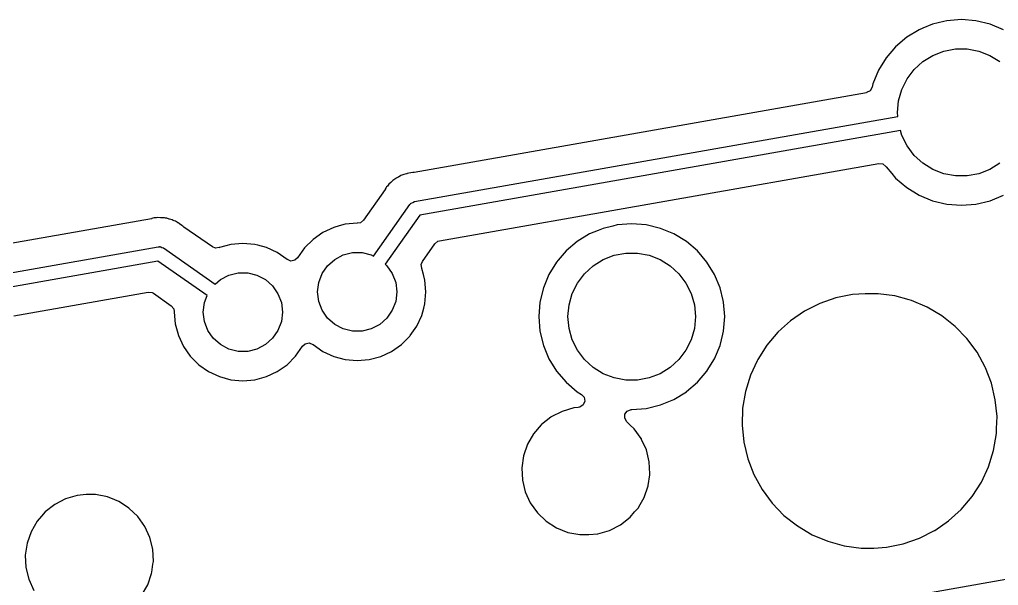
# Model space of a CAD drawing. Extents: x -140 to 29, y -83 to 10.
# Drawn here: x -68.88 to -51.62, y -42.8 to -32.82 of the extents above; entities that cross this region are included whole.
import ezdxf

# ---------------------------------------------------------------- set-up
doc = ezdxf.new("R2010")
doc.units = 0
doc.layers.add('BLACK', color=7, linetype='CONTINUOUS')

msp = doc.modelspace()

# ---------------------------------------------------------------- linework, layer by layer
at = {"layer": 'BLACK', "linetype": 'CONTINUOUS'}
for p, q in [((-52.7839, -32.8965), (-52.9583, -32.9687)), ((-52.5849, -32.8487), (-52.7839, -32.8965)), ((-52.5338, -32.8364), (-52.5849, -32.8487)), ((-52.2775, -32.8163), (-52.5338, -32.8364)), ((-52.0212, -32.8364), (-52.2775, -32.8163)), ((-51.7712, -32.8965), (-52.0212, -32.8364)), ((-51.5336, -32.9949), (-51.7712, -32.8965)), ((-53.2406, -33.1292), (-53.4361, -33.2962)), ((-53.0214, -32.9949), (-53.2406, -33.1292)), ((-53.2406, -33.1292), (-53.2406, -33.1292)), ((-53.2406, -33.1292), (-53.2406, -33.1292)), ((-52.9583, -32.9687), (-53.0214, -32.9949)), ((-53.4361, -33.2962), (-53.6031, -33.4917)), ((-52.9555, -33.557), (-52.779, -33.4478)), ((-52.779, -33.4478), (-52.5854, -33.3728)), ((-52.5854, -33.3728), (-52.3813, -33.3346)), ((-52.3813, -33.3346), (-52.1737, -33.3346)), ((-52.1737, -33.3346), (-51.9696, -33.3728)), ((-51.9696, -33.3728), (-51.7761, -33.4478)), ((-51.7761, -33.4478), (-51.5996, -33.557)), ((-53.6031, -33.4917), (-53.7375, -33.7109)), ((-53.6031, -33.4917), (-53.6031, -33.4917)), ((-53.1089, -33.6969), (-52.9555, -33.557)), ((-53.7375, -33.7109), (-53.8359, -33.9485)), ((-53.234, -33.8626), (-53.1089, -33.6969)), ((-53.8359, -33.9485), (-53.8509, -34.0111)), ((-53.3265, -34.0484), (-53.234, -33.8626)), ((-53.9518, -34.1068), (-61.928, -35.5132)), ((-53.9495, -34.1063), (-53.9518, -34.1068)), ((-53.8865, -34.0737), (-53.9495, -34.1063)), ((-53.8511, -34.0121), (-53.8865, -34.0737)), ((-53.8509, -34.0111), (-53.8511, -34.0121)), ((-53.3834, -34.2481), (-53.3265, -34.0484)), ((-53.4025, -34.4548), (-53.3834, -34.2481)), ((-53.396, -34.5251), (-53.4025, -34.4548)), ((-61.9223, -36.0285), (-53.396, -34.5251)), ((-53.3521, -34.7712), (-61.8279, -36.2657)), ((-53.3265, -34.8612), (-53.3521, -34.7712)), ((-53.234, -35.0471), (-53.3265, -34.8612)), ((-53.1089, -35.2127), (-53.234, -35.0471)), ((-61.4807, -36.7209), (-53.7352, -35.3551)), ((-53.7352, -35.3551), (-53.6647, -35.363)), ((-53.6647, -35.363), (-53.6096, -35.4078)), ((-52.9555, -35.3526), (-53.1089, -35.2127)), ((-52.779, -35.4619), (-52.9555, -35.3526)), ((-51.5996, -35.3526), (-51.7761, -35.4619)), ((-62.1266, -35.5568), (-62.145, -35.5641)), ((-62.1085, -35.5479), (-62.1266, -35.5568)), ((-62.1084, -35.5479), (-62.1085, -35.5479)), ((-62.0623, -35.5382), (-62.1084, -35.5479)), ((-62.0565, -35.5367), (-62.0623, -35.5382)), ((-62.0498, -35.5347), (-62.0565, -35.5367)), ((-62.0203, -35.5295), (-62.0498, -35.5347)), ((-61.9518, -35.5151), (-62.0203, -35.5295)), ((-61.9439, -35.5145), (-61.9518, -35.5151)), ((-61.928, -35.5132), (-61.9439, -35.5142)), ((-61.9439, -35.5142), (-61.9439, -35.5145)), ((-53.6096, -35.4078), (-53.6059, -35.4133)), ((-53.6059, -35.4133), (-53.6031, -35.4179)), ((-53.6031, -35.4179), (-53.6031, -35.4179)), ((-53.6031, -35.4179), (-53.6031, -35.4179)), ((-53.6031, -35.4179), (-53.5034, -35.5347)), ((-53.5034, -35.5347), (-53.4361, -35.6134)), ((-52.5854, -35.5369), (-52.779, -35.4619)), ((-52.3813, -35.575), (-52.5854, -35.5369)), ((-51.9696, -35.5369), (-52.1737, -35.575)), ((-51.7761, -35.4619), (-51.9696, -35.5369)), ((-62.3736, -35.7227), (-62.3852, -35.7393)), ((-62.3378, -35.692), (-62.3736, -35.7227)), ((-62.3334, -35.6879), (-62.3378, -35.692)), ((-62.3007, -35.654), (-62.3334, -35.6879)), ((-62.2834, -35.6434), (-62.3007, -35.654)), ((-62.3007, -35.654), (-62.3007, -35.654)), ((-62.2674, -35.6317), (-62.2834, -35.6434)), ((-62.2657, -35.6302), (-62.2674, -35.6317)), ((-62.2521, -35.6185), (-62.2657, -35.6302)), ((-62.2417, -35.6134), (-62.2521, -35.6185)), ((-62.2097, -35.5977), (-62.2417, -35.6134)), ((-62.2045, -35.5948), (-62.2097, -35.5977)), ((-62.1643, -35.5701), (-62.2045, -35.5948)), ((-62.145, -35.5641), (-62.1643, -35.5701)), ((-62.1643, -35.5701), (-62.1643, -35.5701)), ((-62.1643, -35.5701), (-62.1643, -35.5701)), ((-62.1643, -35.5701), (-62.1643, -35.5701)), ((-53.4361, -35.6134), (-53.2406, -35.7804)), ((-52.1737, -35.575), (-52.3813, -35.575)), ((-62.4383, -35.8152), (-62.8183, -36.3578)), ((-62.4352, -35.8101), (-62.4383, -35.8152)), ((-62.4183, -35.7804), (-62.4352, -35.8101)), ((-62.4119, -35.7691), (-62.4183, -35.7804)), ((-62.3978, -35.7546), (-62.4119, -35.7691)), ((-62.3852, -35.7393), (-62.3978, -35.7546)), ((-53.2406, -35.7804), (-53.0214, -35.9148)), ((-62.003, -36.0799), (-61.9877, -36.0636)), ((-61.9877, -36.0636), (-61.9854, -36.0598)), ((-61.9854, -36.0598), (-61.9829, -36.0586)), ((-61.9829, -36.0586), (-61.9786, -36.054)), ((-61.9786, -36.054), (-61.95, -36.0423)), ((-61.95, -36.0423), (-61.9223, -36.0285)), ((-53.0214, -35.9148), (-52.7839, -36.0132)), ((-52.7839, -36.0132), (-52.5338, -36.0732)), ((-52.5338, -36.0732), (-52.2775, -36.0934)), ((-52.2775, -36.0934), (-52.0212, -36.0732)), ((-52.0212, -36.0732), (-51.7712, -36.0132)), ((-51.7712, -36.0132), (-51.5336, -35.9148)), ((-62.6413, -36.9916), (-62.003, -36.0799)), ((-66.5602, -36.33), (-69.5804, -36.8625)), ((-66.5544, -36.3287), (-66.5602, -36.33)), ((-66.5344, -36.3232), (-66.5544, -36.3287)), ((-66.5089, -36.3161), (-66.5344, -36.3232)), ((-66.5054, -36.3161), (-66.5089, -36.3161)), ((-66.4887, -36.3158), (-66.5054, -36.3161)), ((-66.469, -36.3139), (-66.4887, -36.3158)), ((-66.4491, -36.3104), (-66.469, -36.3139)), ((-66.402, -36.314), (-66.4491, -36.3104)), ((-66.3961, -36.3142), (-66.402, -36.314)), ((-66.3595, -36.3135), (-66.3961, -36.3142)), ((-66.3489, -36.3133), (-66.3595, -36.3135)), ((-66.3292, -36.318), (-66.3489, -36.3133)), ((-66.3489, -36.3133), (-66.3489, -36.3133)), ((-66.3489, -36.3133), (-66.3489, -36.3133)), ((-66.3097, -36.3211), (-66.3292, -36.318)), ((-66.2895, -36.3226), (-66.3097, -36.3211)), ((-66.2448, -36.3379), (-66.2895, -36.3226)), ((-66.2391, -36.3395), (-66.2448, -36.3379)), ((-66.1932, -36.3504), (-66.2391, -36.3395)), ((-66.1753, -36.3599), (-66.1932, -36.3504)), ((-66.1932, -36.3504), (-66.1932, -36.3504)), ((-66.1571, -36.3677), (-66.1753, -36.3599)), ((-66.138, -36.3742), (-66.1571, -36.3677)), ((-66.0985, -36.4001), (-66.138, -36.3742)), ((-66.138, -36.3742), (-66.138, -36.3742)), ((-66.0934, -36.4031), (-66.0985, -36.4001)), ((-66.0872, -36.4063), (-66.0934, -36.4031)), ((-66.0728, -36.4164), (-66.0872, -36.4063)), ((-66.0872, -36.4063), (-66.0872, -36.4063)), ((-66.0627, -36.4235), (-66.0728, -36.4164)), ((-62.9307, -36.4112), (-63.1411, -36.4297)), ((-62.9252, -36.4112), (-62.9307, -36.4112)), ((-62.9307, -36.4112), (-62.9307, -36.4112)), ((-62.9307, -36.4112), (-62.9307, -36.4112)), ((-62.8738, -36.4022), (-62.9252, -36.41)), ((-62.9252, -36.41), (-62.9252, -36.4112)), ((-62.8183, -36.3578), (-62.8738, -36.4022)), ((-61.8279, -36.2657), (-62.4362, -37.1346)), ((-66.0243, -36.4486), (-66.0627, -36.4235)), ((-66.004, -36.4619), (-66.0243, -36.4486)), ((-65.998, -36.467), (-66.004, -36.4619)), ((-65.9978, -36.4668), (-65.998, -36.467)), ((-65.9858, -36.4773), (-65.9978, -36.4668)), ((-65.4849, -36.828), (-65.9858, -36.4773)), ((-63.5365, -36.5736), (-63.7095, -36.6947)), ((-63.3451, -36.4843), (-63.5365, -36.5736)), ((-63.2505, -36.4589), (-63.3451, -36.4843)), ((-63.3451, -36.4843), (-63.3451, -36.4843)), ((-63.1411, -36.4297), (-63.2505, -36.4589)), ((-58.6825, -36.5362), (-58.8339, -36.5989)), ((-58.5963, -36.5005), (-58.6825, -36.5362)), ((-58.4253, -36.4595), (-58.5963, -36.5005)), ((-58.3463, -36.4405), (-58.4253, -36.4595)), ((-58.09, -36.4203), (-58.3463, -36.4405)), ((-57.8337, -36.4405), (-58.09, -36.4203)), ((-58.09, -36.4203), (-58.09, -36.4203)), ((-57.5836, -36.5005), (-57.8337, -36.4405)), ((-57.3461, -36.5989), (-57.5836, -36.5005)), ((-63.7096, -36.6947), (-63.8589, -36.844)), ((-63.7095, -36.6947), (-63.7096, -36.6947)), ((-61.5621, -36.7727), (-61.5066, -36.7284)), ((-61.5066, -36.7284), (-61.4807, -36.7209)), ((-59.0531, -36.7333), (-59.2486, -36.9003)), ((-58.8339, -36.5989), (-59.0531, -36.7333)), ((-59.0531, -36.7333), (-59.0531, -36.7333)), ((-59.0531, -36.7333), (-59.0531, -36.7333)), ((-57.1269, -36.7333), (-57.3461, -36.5989)), ((-56.9313, -36.9003), (-57.1269, -36.7333)), ((-57.1269, -36.7333), (-57.1269, -36.7333)), ((-69.9635, -37.4464), (-66.4396, -36.825)), ((-66.4396, -36.825), (-66.4173, -36.8243)), ((-66.4173, -36.8243), (-66.4129, -36.8232)), ((-66.4129, -36.8232), (-66.4103, -36.8241)), ((-66.4103, -36.8241), (-66.404, -36.8239)), ((-66.404, -36.8239), (-66.3755, -36.8359)), ((-66.3755, -36.8359), (-66.3462, -36.8457)), ((-66.3462, -36.8457), (-65.4345, -37.4841)), ((-65.4296, -36.8497), (-65.4849, -36.828)), ((-65.3668, -36.8401), (-65.4296, -36.8497)), ((-65.3662, -36.8417), (-65.3668, -36.8401)), ((-65.361, -36.8398), (-65.3662, -36.8417)), ((-65.2494, -36.8099), (-65.361, -36.8398)), ((-65.157, -36.7851), (-65.2494, -36.8099)), ((-64.9466, -36.7667), (-65.157, -36.7851)), ((-64.8783, -36.7727), (-64.9466, -36.7667)), ((-64.9466, -36.7667), (-64.9466, -36.7667)), ((-64.7362, -36.7851), (-64.8783, -36.7727)), ((-64.6818, -36.7997), (-64.7362, -36.7851)), ((-64.5322, -36.8398), (-64.6818, -36.7997)), ((-64.3408, -36.929), (-64.5322, -36.8398)), ((-64.5322, -36.8398), (-64.5322, -36.8398)), ((-64.1675, -37.0504), (-64.3408, -36.929)), ((-63.8589, -36.8441), (-63.9832, -37.0216)), ((-63.8589, -36.844), (-63.8589, -36.8441)), ((-63.1784, -36.9697), (-63.0149, -36.9294)), ((-63.0149, -36.9294), (-62.8465, -36.9294)), ((-62.8465, -36.9294), (-62.683, -36.9697)), ((-61.7805, -37.0846), (-61.5621, -36.7727)), ((-59.2486, -36.9003), (-59.3889, -37.0645)), ((-56.7644, -37.0958), (-56.9313, -36.9003)), ((-66.4472, -37.0802), (-69.9196, -37.6925)), ((-65.5784, -37.6886), (-66.4472, -37.0802)), ((-64.1661, -37.0515), (-64.1675, -37.0504)), ((-64.1656, -37.0517), (-64.1661, -37.0515)), ((-64.1633, -37.0533), (-64.1656, -37.0517)), ((-64.1629, -37.0528), (-64.1633, -37.0533)), ((-64.1002, -37.0779), (-64.1629, -37.0528)), ((-64.0305, -37.0645), (-64.1002, -37.0779)), ((-63.9845, -37.0206), (-64.0305, -37.0645)), ((-63.9832, -37.0216), (-63.9845, -37.0206)), ((-63.4536, -37.1597), (-63.3275, -37.048)), ((-63.3275, -37.048), (-63.1784, -36.9697)), ((-62.683, -36.9697), (-62.6413, -36.9916)), ((-61.8021, -37.1399), (-61.7805, -37.0846)), ((-59.4156, -37.0958), (-59.5499, -37.315)), ((-59.3889, -37.0645), (-59.4156, -37.0958)), ((-58.7679, -37.1611), (-58.5914, -37.0518)), ((-58.5914, -37.0518), (-58.3978, -36.9768)), ((-58.3978, -36.9768), (-58.1938, -36.9387)), ((-58.1938, -36.9387), (-57.9862, -36.9387)), ((-57.9862, -36.9387), (-57.7821, -36.9768)), ((-57.7821, -36.9768), (-57.5885, -37.0518)), ((-57.5885, -37.0518), (-57.412, -37.1611)), ((-56.63, -37.315), (-56.7644, -37.0958)), ((-56.7644, -37.0958), (-56.7644, -37.0958)), ((-63.5492, -37.2982), (-63.4536, -37.1597)), ((-62.4362, -37.1346), (-62.4079, -37.1597)), ((-62.4079, -37.1597), (-62.3122, -37.2982)), ((-61.7926, -37.2027), (-61.8021, -37.1399)), ((-61.7941, -37.2033), (-61.7926, -37.2027)), ((-61.7922, -37.2085), (-61.7941, -37.2033)), ((-61.7636, -37.315), (-61.7922, -37.2085)), ((-58.9214, -37.301), (-58.7679, -37.1611)), ((-57.412, -37.1611), (-57.2586, -37.301)), ((-65.4345, -37.4841), (-65.3434, -37.4035)), ((-65.3434, -37.4035), (-65.1943, -37.3252)), ((-65.1943, -37.3252), (-65.0308, -37.2849)), ((-65.0308, -37.2849), (-64.8624, -37.2849)), ((-64.8624, -37.2849), (-64.6989, -37.3252)), ((-64.6989, -37.3252), (-64.5498, -37.4035)), ((-64.5498, -37.4035), (-64.4238, -37.5151)), ((-63.6292, -37.6229), (-63.6089, -37.4557)), ((-63.6089, -37.4557), (-63.5492, -37.2982)), ((-62.3122, -37.2982), (-62.2525, -37.4557)), ((-62.2525, -37.4557), (-62.2322, -37.6229)), ((-61.7375, -37.4125), (-61.7636, -37.315)), ((-61.7191, -37.6229), (-61.7375, -37.4125)), ((-59.5499, -37.315), (-59.6483, -37.5526)), ((-59.0465, -37.4667), (-58.9214, -37.301)), ((-57.2586, -37.301), (-57.1335, -37.4667)), ((-56.5316, -37.5526), (-56.63, -37.315)), ((-68.9857, -38.0442), (-66.6177, -37.6266)), ((-66.6177, -37.6266), (-66.5471, -37.6345)), ((-64.4238, -37.5151), (-64.3281, -37.6537)), ((-63.6089, -37.79), (-63.6292, -37.6229)), ((-62.2322, -37.6229), (-62.2525, -37.79)), ((-61.7375, -37.8333), (-61.7191, -37.6229)), ((-59.6483, -37.5526), (-59.7084, -37.8026)), ((-59.139, -37.6525), (-59.0465, -37.4667)), ((-57.1335, -37.4667), (-57.0409, -37.6525)), ((-56.4785, -37.7737), (-56.5316, -37.5526)), ((-66.5471, -37.6345), (-66.5235, -37.6475)), ((-66.5235, -37.6475), (-66.2117, -37.8659)), ((-65.6248, -37.8112), (-65.5784, -37.6886)), ((-64.3281, -37.6537), (-64.2684, -37.8112)), ((-63.5492, -37.9475), (-63.6089, -37.79)), ((-62.2525, -37.79), (-62.3122, -37.9475)), ((-59.1958, -37.8522), (-59.139, -37.6525)), ((-57.0409, -37.6525), (-56.9841, -37.8522)), ((-56.4716, -37.8026), (-56.4785, -37.7737)), ((-54.4911, -37.7292), (-54.7749, -37.8278)), ((-54.1966, -37.6694), (-54.4911, -37.7292)), ((-54.4911, -37.7292), (-54.4911, -37.7292)), ((-53.9718, -37.6543), (-54.1966, -37.6694)), ((-54.1966, -37.6694), (-54.1966, -37.6694)), ((-54.1966, -37.6694), (-54.1966, -37.6694)), ((-53.7465, -37.6543), (-53.9718, -37.6543)), ((-53.4487, -37.6944), (-53.7465, -37.6543)), ((-53.1988, -37.7628), (-53.4487, -37.6944)), ((-53.4487, -37.6944), (-53.4487, -37.6944)), ((-53.4487, -37.6944), (-53.4487, -37.6944)), ((-53.1589, -37.7737), (-53.1988, -37.7628)), ((-52.8823, -37.8911), (-53.1589, -37.7737)), ((-66.2117, -37.8659), (-66.1673, -37.9214)), ((-66.1673, -37.9214), (-66.1595, -37.9728)), ((-66.1595, -37.9728), (-66.1582, -37.9728)), ((-66.1582, -37.9728), (-66.1582, -37.9783)), ((-65.6451, -37.9783), (-65.6248, -37.8112)), ((-64.2684, -37.8112), (-64.2481, -37.9783)), ((-63.4536, -38.086), (-63.5492, -37.9475)), ((-62.3122, -37.9475), (-62.4079, -38.086)), ((-61.7922, -38.0373), (-61.7571, -37.9064)), ((-61.7571, -37.9064), (-61.7375, -37.8333)), ((-59.7084, -37.8026), (-59.7285, -38.0589)), ((-59.215, -38.0589), (-59.1958, -37.8522)), ((-56.9841, -37.8522), (-56.965, -38.0589)), ((-56.4514, -38.0589), (-56.4716, -37.8026)), ((-55.0431, -37.9633), (-55.2909, -38.1334)), ((-54.7749, -37.8278), (-55.0431, -37.9633)), ((-52.6237, -38.0442), (-52.8823, -37.8911)), ((-52.8823, -37.8911), (-52.8823, -37.8911)), ((-52.8823, -37.8911), (-52.8823, -37.8911)), ((-66.1582, -37.9783), (-66.1582, -37.9783)), ((-66.1582, -37.9783), (-66.1582, -37.9783)), ((-66.1582, -37.9783), (-66.1398, -38.1887)), ((-65.6248, -38.1455), (-65.6451, -37.9783)), ((-65.5651, -38.3029), (-65.6248, -38.1455)), ((-64.2684, -38.1455), (-64.3281, -38.3029)), ((-64.2481, -37.9783), (-64.2684, -38.1455)), ((-63.3275, -38.1977), (-63.4536, -38.086)), ((-62.4079, -38.086), (-62.5339, -38.1977)), ((-61.8814, -38.2287), (-61.7922, -38.0373)), ((-61.7922, -38.0373), (-61.7922, -38.0373)), ((-59.7285, -38.0589), (-59.7084, -38.3152)), ((-59.1958, -38.2656), (-59.215, -38.0589)), ((-56.965, -38.0589), (-56.9841, -38.2656)), ((-56.4716, -38.3152), (-56.4514, -38.0589)), ((-55.2909, -38.1334), (-55.4488, -38.2762)), ((-55.2909, -38.1334), (-55.2909, -38.1334)), ((-55.2909, -38.1334), (-55.2909, -38.1334)), ((-52.3879, -38.2304), (-52.6237, -38.0442)), ((-52.6237, -38.0442), (-52.6237, -38.0442)), ((-66.1398, -38.1887), (-66.0852, -38.3927)), ((-65.4695, -38.4415), (-65.5651, -38.3029)), ((-64.3281, -38.3029), (-64.4238, -38.4415)), ((-63.1784, -38.276), (-63.3275, -38.1977)), ((-63.0149, -38.3163), (-63.1784, -38.276)), ((-62.8465, -38.3163), (-63.0149, -38.3163)), ((-62.683, -38.276), (-62.8465, -38.3163)), ((-62.5339, -38.1977), (-62.683, -38.276)), ((-61.9963, -38.3927), (-61.8814, -38.2287)), ((-59.7084, -38.3152), (-59.6483, -38.5652)), ((-59.139, -38.4653), (-59.1958, -38.2656)), ((-56.9841, -38.2656), (-57.0409, -38.4653)), ((-56.4839, -38.3666), (-56.4716, -38.3152)), ((-55.4488, -38.2762), (-55.5137, -38.3349)), ((-52.179, -38.4464), (-52.3879, -38.2304)), ((-52.3879, -38.2304), (-52.3879, -38.2304)), ((-66.0852, -38.3927), (-65.9959, -38.5841)), ((-65.3434, -38.5532), (-65.4695, -38.4415)), ((-64.4238, -38.4415), (-64.5498, -38.5532)), ((-62.1519, -38.551), (-62.0026, -38.4017)), ((-62.0026, -38.4017), (-61.9963, -38.3927)), ((-59.0465, -38.6511), (-59.139, -38.4653)), ((-57.0409, -38.4653), (-57.1335, -38.6511)), ((-56.5316, -38.5652), (-56.4839, -38.3666)), ((-55.5137, -38.3349), (-55.7077, -38.5644)), ((-55.5137, -38.3349), (-55.5137, -38.3349)), ((-52.0008, -38.6883), (-52.179, -38.4464)), ((-65.9959, -38.5841), (-65.8748, -38.7571)), ((-65.1943, -38.6314), (-65.3434, -38.5532)), ((-65.0308, -38.6717), (-65.1943, -38.6314)), ((-64.6989, -38.6314), (-64.8624, -38.6717)), ((-64.5498, -38.5532), (-64.6989, -38.6314)), ((-64.0176, -38.7558), (-63.8942, -38.5796)), ((-63.8942, -38.5796), (-63.8929, -38.5805)), ((-63.8929, -38.5805), (-63.8469, -38.5367)), ((-63.8469, -38.5367), (-63.7772, -38.5233)), ((-63.7772, -38.5233), (-63.7144, -38.5484)), ((-63.7144, -38.5484), (-63.7141, -38.5478)), ((-63.7141, -38.5478), (-63.7118, -38.5495)), ((-63.7118, -38.5495), (-63.7112, -38.5497)), ((-63.7112, -38.5497), (-63.7099, -38.5508)), ((-63.7099, -38.5508), (-63.7095, -38.551)), ((-63.7095, -38.551), (-63.7095, -38.551)), ((-63.7095, -38.551), (-63.5365, -38.6721)), ((-62.3249, -38.6721), (-62.1519, -38.551)), ((-59.6483, -38.5652), (-59.5499, -38.8028)), ((-58.9214, -38.8168), (-59.0465, -38.6511)), ((-57.1335, -38.6511), (-57.2586, -38.8168)), ((-56.6129, -38.7614), (-56.5316, -38.5652)), ((-55.7077, -38.5644), (-55.8694, -38.8177)), ((-55.7077, -38.5644), (-55.7077, -38.5644)), ((-65.8748, -38.7571), (-65.7254, -38.9065)), ((-64.8624, -38.6717), (-65.0308, -38.6717)), ((-64.1678, -38.9065), (-64.0185, -38.7571)), ((-64.0185, -38.7571), (-64.0176, -38.7558)), ((-63.5365, -38.6721), (-63.3451, -38.7614)), ((-63.3451, -38.7614), (-63.1411, -38.8161)), ((-63.1411, -38.8161), (-62.9307, -38.8345)), ((-62.9307, -38.8345), (-62.7203, -38.8161)), ((-62.7203, -38.8161), (-62.5163, -38.7614)), ((-62.5163, -38.7614), (-62.3249, -38.6721)), ((-59.5499, -38.8028), (-59.4156, -39.022)), ((-58.7679, -38.9567), (-58.9214, -38.8168)), ((-57.2586, -38.8168), (-57.412, -38.9567)), ((-56.7281, -38.9628), (-56.63, -38.8028)), ((-56.63, -38.8028), (-56.6129, -38.7614)), ((-55.8694, -38.8177), (-55.88, -38.8404)), ((-55.8694, -38.8177), (-55.8694, -38.8177)), ((-55.8694, -38.8177), (-55.8694, -38.8177)), ((-51.8564, -38.9518), (-52.0008, -38.6883)), ((-65.7254, -38.9065), (-65.5524, -39.0276)), ((-64.3408, -39.0276), (-64.1678, -38.9065)), ((-58.5914, -39.066), (-58.7679, -38.9567)), ((-57.412, -38.9567), (-57.5885, -39.066)), ((-56.7644, -39.022), (-56.7281, -38.9628)), ((-55.88, -38.8404), (-55.9959, -39.0902)), ((-51.8522, -38.9628), (-51.8564, -38.9518)), ((-51.7484, -39.2323), (-51.8522, -38.9628)), ((-65.5524, -39.0276), (-65.361, -39.1169)), ((-65.361, -39.1169), (-65.157, -39.1715)), ((-65.157, -39.1715), (-64.9466, -39.1899)), ((-64.9466, -39.1899), (-64.7362, -39.1715)), ((-64.7362, -39.1715), (-64.5322, -39.1169)), ((-64.5322, -39.1169), (-64.3408, -39.0276)), ((-59.4156, -39.022), (-59.2486, -39.2175)), ((-58.3978, -39.1409), (-58.5914, -39.066)), ((-58.1938, -39.1791), (-58.3978, -39.1409)), ((-57.9862, -39.1791), (-58.1938, -39.1791)), ((-57.7821, -39.1409), (-57.9862, -39.1791)), ((-57.5885, -39.066), (-57.7821, -39.1409)), ((-56.9313, -39.2175), (-56.7644, -39.022)), ((-56.7644, -39.022), (-56.7644, -39.022)), ((-55.9959, -39.0902), (-56.0849, -39.3772)), ((-55.9959, -39.0902), (-55.9959, -39.0902)), ((-55.9959, -39.0902), (-55.9959, -39.0902)), ((-59.2486, -39.2175), (-59.0531, -39.3845)), ((-57.123, -39.3812), (-56.9313, -39.2175)), ((-51.6787, -39.5246), (-51.7484, -39.2323)), ((-59.0531, -39.3845), (-58.9788, -39.4301)), ((-58.9788, -39.4301), (-58.9311, -39.4827)), ((-58.9311, -39.4827), (-58.9195, -39.5527)), ((-57.5836, -39.6172), (-57.3461, -39.5189)), ((-57.3461, -39.5189), (-57.1269, -39.3845)), ((-57.1269, -39.3845), (-57.123, -39.3812)), ((-56.0849, -39.3772), (-56.1349, -39.6735)), ((-51.6486, -39.8235), (-51.6787, -39.5246)), ((-59.1136, -39.6707), (-59.3198, -39.7312)), ((-59.0326, -39.6629), (-59.1136, -39.6706)), ((-59.1136, -39.6706), (-59.1136, -39.6706)), ((-59.1136, -39.6706), (-59.1136, -39.6706)), ((-59.1136, -39.6706), (-59.1136, -39.6706)), ((-59.1136, -39.6706), (-59.1136, -39.6707)), ((-59.0065, -39.6576), (-59.0326, -39.6629)), ((-58.9476, -39.6179), (-59.0065, -39.6576)), ((-58.9195, -39.5527), (-58.9476, -39.6179)), ((-58.168, -39.7244), (-58.1021, -39.698)), ((-58.1021, -39.698), (-58.0901, -39.6974)), ((-58.0901, -39.6974), (-58.09, -39.6974)), ((-58.09, -39.6974), (-57.8337, -39.6773)), ((-58.09, -39.6974), (-58.09, -39.6974)), ((-58.09, -39.6974), (-58.09, -39.6974)), ((-57.8337, -39.6773), (-57.5836, -39.6172)), ((-56.1349, -39.6735), (-56.145, -39.9739)), ((-59.5174, -39.8348), (-59.6798, -39.9626)), ((-59.5109, -39.8297), (-59.5174, -39.8348)), ((-59.3198, -39.7312), (-59.5109, -39.8297)), ((-58.2126, -39.8531), (-58.2092, -39.7822)), ((-58.1771, -39.9146), (-58.2126, -39.8531)), ((-58.2092, -39.7822), (-58.168, -39.7244)), ((-51.6557, -40.0354), (-51.6486, -39.8235)), ((-51.6486, -39.8235), (-51.6486, -39.8235)), ((-51.6486, -39.8235), (-51.6486, -39.8235)), ((-51.6486, -39.8235), (-51.6486, -39.8235)), ((-59.6843, -39.9677), (-59.8206, -40.125)), ((-59.6798, -39.9626), (-59.6843, -39.9677)), ((-59.6798, -39.9626), (-59.6798, -39.9626)), ((-59.6798, -39.9626), (-59.6798, -39.9626)), ((-58.115, -39.9739), (-58.1771, -39.9146)), ((-58.0452, -40.0404), (-58.115, -39.9739)), ((-58.0451, -40.0404), (-58.0452, -40.0404)), ((-57.9228, -40.2122), (-58.0451, -40.0404)), ((-56.145, -39.9739), (-56.1149, -40.2728)), ((-51.6587, -40.1239), (-51.6557, -40.0354)), ((-59.8206, -40.125), (-59.9281, -40.3112)), ((-57.9205, -40.2155), (-57.9228, -40.2122)), ((-57.9162, -40.225), (-57.9205, -40.2155)), ((-51.7086, -40.4202), (-51.6587, -40.1239)), ((-51.6587, -40.1239), (-51.6587, -40.1239)), ((-59.9281, -40.3112), (-59.9984, -40.5143)), ((-57.8312, -40.411), (-57.9162, -40.225)), ((-56.1149, -40.2728), (-56.0452, -40.5652)), ((-59.9984, -40.5143), (-60.029, -40.727)), ((-57.7805, -40.6199), (-57.8312, -40.411)), ((-51.7977, -40.7072), (-51.7086, -40.4202)), ((-60.029, -40.727), (-60.0187, -40.9417)), ((-57.7703, -40.8346), (-57.7805, -40.6199)), ((-57.7805, -40.6199), (-57.7805, -40.6199)), ((-56.0452, -40.5652), (-55.9372, -40.8456)), ((-51.9242, -40.9797), (-51.7977, -40.7072)), ((-51.7977, -40.7072), (-51.7977, -40.7072)), ((-57.7994, -41.0372), (-57.7722, -40.8482)), ((-57.7722, -40.8482), (-57.7703, -40.8346)), ((-55.9372, -40.8456), (-55.7928, -41.1091)), ((-60.0187, -40.9417), (-59.9681, -41.1506)), ((-57.8712, -41.2505), (-57.8009, -41.0474)), ((-57.8009, -41.0474), (-57.7994, -41.0372)), ((-52.0858, -41.233), (-51.9242, -40.9797)), ((-67.8685, -41.2144), (-68.0748, -41.2749)), ((-67.7082, -41.1991), (-67.8685, -41.2144)), ((-67.8685, -41.2144), (-67.8685, -41.2144)), ((-67.8685, -41.2144), (-67.8685, -41.2144)), ((-67.8685, -41.2144), (-67.8685, -41.2144)), ((-67.8685, -41.2144), (-67.8685, -41.2144)), ((-67.5471, -41.1991), (-67.7082, -41.1991)), ((-67.7082, -41.1991), (-67.7082, -41.1991)), ((-67.336, -41.2397), (-67.5471, -41.1991)), ((-67.5471, -41.1991), (-67.5471, -41.1991)), ((-67.2039, -41.2926), (-67.336, -41.2397)), ((-59.9681, -41.1506), (-59.8788, -41.3461)), ((-57.9421, -41.3734), (-57.8712, -41.2505)), ((-57.8712, -41.2505), (-57.8712, -41.2505)), ((-55.7928, -41.1091), (-55.6146, -41.351)), ((-52.2798, -41.4625), (-52.0859, -41.233)), ((-52.0859, -41.233), (-52.0858, -41.233)), ((-68.2658, -41.3734), (-68.4348, -41.5063)), ((-68.0748, -41.2749), (-68.2658, -41.3734)), ((-68.2658, -41.3734), (-68.2658, -41.3734)), ((-67.1365, -41.3196), (-67.2039, -41.2926)), ((-67.0877, -41.351), (-67.1365, -41.3196)), ((-66.9557, -41.4358), (-67.0877, -41.351)), ((-43.5938, -41.2996), (-60.4055, -44.2713)), ((-59.8788, -41.3461), (-59.7541, -41.5212)), ((-57.9786, -41.4367), (-57.9421, -41.3734)), ((-55.6146, -41.351), (-55.4057, -41.567)), ((-68.496, -41.577), (-68.5755, -41.6687)), ((-68.4348, -41.5063), (-68.496, -41.577)), ((-68.4348, -41.5063), (-68.4348, -41.5063)), ((-68.4348, -41.5063), (-68.4348, -41.5063)), ((-66.8001, -41.5842), (-66.9557, -41.4358)), ((-66.6754, -41.7593), (-66.8001, -41.5842)), ((-66.8001, -41.5842), (-66.8001, -41.5842)), ((-59.7541, -41.5212), (-59.5985, -41.6696)), ((-58.1194, -41.5991), (-58.039, -41.5063)), ((-58.039, -41.5063), (-57.9786, -41.4367)), ((-55.4057, -41.567), (-55.1698, -41.7532)), ((-52.5027, -41.6641), (-52.2799, -41.4625)), ((-52.2799, -41.4625), (-52.2799, -41.4625)), ((-52.2799, -41.4625), (-52.2798, -41.4625)), ((-68.5755, -41.6687), (-68.683, -41.8549)), ((-66.5861, -41.9548), (-66.6754, -41.7593)), ((-59.5985, -41.6696), (-59.4177, -41.7858)), ((-58.4794, -41.8305), (-58.2884, -41.732)), ((-58.2884, -41.732), (-58.1194, -41.5991)), ((-58.1194, -41.5991), (-58.1194, -41.5991)), ((-58.1194, -41.5991), (-58.1194, -41.5991)), ((-55.1698, -41.7532), (-54.9113, -41.9064)), ((-52.7451, -41.8305), (-52.5027, -41.6641)), ((-52.5027, -41.6641), (-52.5027, -41.6641)), ((-52.5027, -41.6641), (-52.5027, -41.6641)), ((-68.683, -41.8549), (-68.7533, -42.058)), ((-59.4177, -41.7858), (-59.2181, -41.8657)), ((-59.2181, -41.8657), (-59.0071, -41.9063)), ((-59.0071, -41.9063), (-59.0071, -41.9063)), ((-59.0071, -41.9063), (-58.846, -41.9063)), ((-58.846, -41.9063), (-58.6857, -41.891)), ((-58.846, -41.9063), (-58.846, -41.9063)), ((-58.846, -41.9063), (-58.846, -41.9063)), ((-58.846, -41.9063), (-58.846, -41.9063)), ((-58.6857, -41.891), (-58.6857, -41.891)), ((-58.6857, -41.891), (-58.6856, -41.891)), ((-58.6856, -41.891), (-58.4794, -41.8305)), ((-58.4794, -41.8305), (-58.4794, -41.8305)), ((-58.4794, -41.8305), (-58.4794, -41.8305)), ((-54.9113, -41.9064), (-54.6347, -42.0237)), ((-53.0186, -41.9696), (-52.7505, -41.8341)), ((-52.7505, -41.8341), (-52.7451, -41.8305)), ((-68.7533, -42.058), (-68.7839, -42.2708)), ((-66.5354, -42.1637), (-66.5861, -41.9548)), ((-54.6347, -42.0237), (-54.3448, -42.1031)), ((-54.3448, -42.1031), (-54.047, -42.1431)), ((-53.597, -42.1281), (-53.3025, -42.0682)), ((-53.3025, -42.0682), (-53.0186, -41.9696)), ((-68.7839, -42.2708), (-68.7737, -42.4855)), ((-66.5252, -42.3784), (-66.5354, -42.1637)), ((-66.5354, -42.1637), (-66.5354, -42.1637)), ((-54.047, -42.1431), (-54.047, -42.1431)), ((-54.047, -42.1431), (-53.8218, -42.1431)), ((-53.8218, -42.1431), (-53.597, -42.1281)), ((-53.8218, -42.1431), (-53.8218, -42.1431)), ((-66.5526, -42.5686), (-66.5325, -42.4287)), ((-66.5325, -42.4287), (-66.5252, -42.3784)), ((-68.7737, -42.4855), (-68.723, -42.6944)), ((-66.6261, -42.7942), (-66.5558, -42.5911)), ((-66.5558, -42.5911), (-66.5526, -42.5686)), ((-68.723, -42.6944), (-68.6337, -42.8899)), ((-66.7326, -42.9786), (-66.6261, -42.7942)), ((-66.6261, -42.7942), (-66.6261, -42.7942))]:
    msp.add_line(p, q, dxfattribs=at)

doc.saveas('drawing.dxf')
